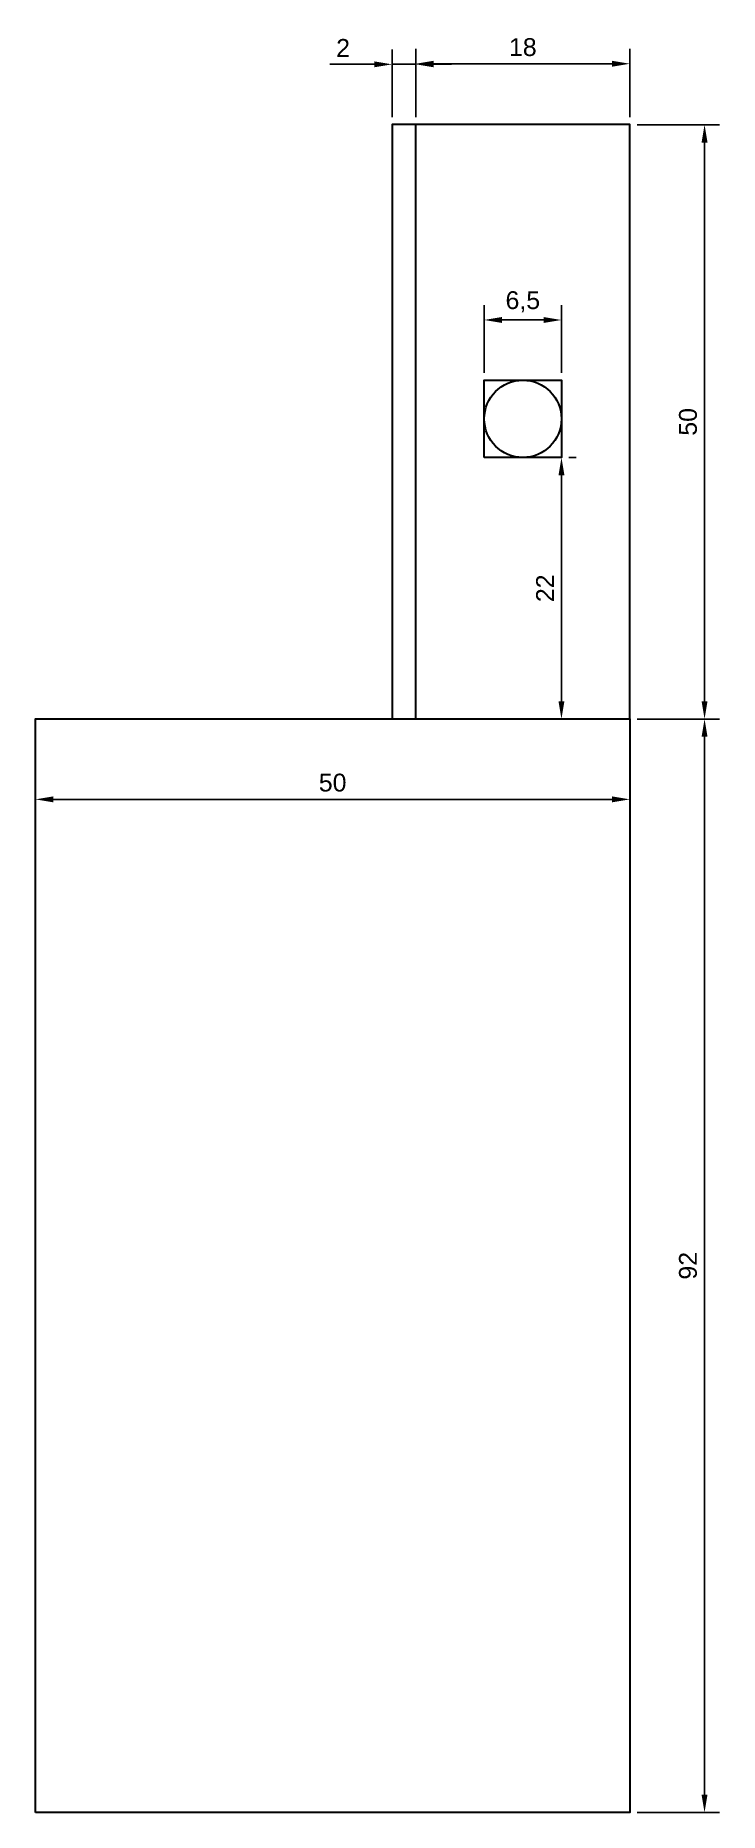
# Model space of a CAD drawing. Header units: millimetres. Extents: x 1556 to 1613, y 1058 to 1207.
import ezdxf

# ---------------------------------------------------------------- set-up
doc = ezdxf.new("R2010")
doc.units = ezdxf.units.MM
doc.layers.get('0').update_dxf_attribs({"lineweight": 30})
doc.styles.get("Standard").update_dxf_attribs({"font": 'arial.ttf'})
doc.dimstyles.new('ISO-25', dxfattribs={"dimtxt": 2.5, "dimasz": 2.5, "dimexe": 1.25, "dimexo": 0.625, "dimtad": 1, "dimtxsty": 'Standard', "dimcen": 2.5, "dimadec": 0, "dimazin": 0, "dimtfac": 1, "dimtmove": 0, "dimatfit": 3, "dimfxl": 1, "dimarcsym": 0})

# ---------------------------------------------------------------- blocks, each defined once
blk = doc.blocks.new('*D1')
at = {"color": 0, "lineweight": -2, "transparency": 16777216}
for p, q in [((1606.31, 1149.83), (1613.22, 1149.83)), ((1611.97, 1148.33), (1611.97, 1059.33)), ((1606.31, 1057.83), (1613.22, 1057.83))]:
    blk.add_line(p, q, dxfattribs=at)
at = {"color": 0, "transparency": 16777216}
for points in [[(1611.72, 1148.33), (1612.22, 1148.33), (1611.97, 1149.83)], [(1611.72, 1059.33), (1612.22, 1059.33), (1611.97, 1057.83)]]:
    blk.add_solid(points, dxfattribs=at)
at = {"layer": 'Defpoints', "color": 0, "transparency": 16777216}
for p in [(1605.68, 1149.83), (1605.68, 1057.83), (1611.97, 1057.83)]:
    blk.add_point(p, dxfattribs=at)
at = {"color": 0, "transparency": 16777216, "insert": (1610.58, 1103.83), "char_height": 1.5, "attachment_point": 5, "rotation": 90}
blk.add_mtext('92', dxfattribs=at)
blk = doc.blocks.new('*D2')
at = {"color": 0, "lineweight": -2, "transparency": 16777216}
for p, q in [((1555.68, 1149.21), (1555.68, 1141.82)), ((1605.68, 1149.21), (1605.68, 1141.82)), ((1557.18, 1143.07), (1604.18, 1143.07))]:
    blk.add_line(p, q, dxfattribs=at)
at = {"color": 0, "transparency": 16777216}
for points in [[(1557.18, 1143.32), (1557.18, 1142.82), (1555.68, 1143.07)], [(1604.18, 1143.32), (1604.18, 1142.82), (1605.68, 1143.07)]]:
    blk.add_solid(points, dxfattribs=at)
at = {"layer": 'Defpoints', "color": 0, "transparency": 16777216}
for p in [(1555.68, 1149.83), (1605.68, 1149.83), (1605.68, 1143.07)]:
    blk.add_point(p, dxfattribs=at)
at = {"color": 0, "transparency": 16777216, "insert": (1580.68, 1144.47), "char_height": 1.5, "attachment_point": 5}
blk.add_mtext('50', dxfattribs=at)
blk = doc.blocks.new('*D3')
at = {"color": 0, "lineweight": -2, "transparency": 16777216}
for p, q in [((1606.31, 1199.83), (1613.22, 1199.83)), ((1611.97, 1198.33), (1611.97, 1151.33)), ((1606.31, 1149.83), (1613.22, 1149.83))]:
    blk.add_line(p, q, dxfattribs=at)
at = {"color": 0, "transparency": 16777216}
for points in [[(1611.72, 1198.33), (1612.22, 1198.33), (1611.97, 1199.83)], [(1611.72, 1151.33), (1612.22, 1151.33), (1611.97, 1149.83)]]:
    blk.add_solid(points, dxfattribs=at)
at = {"layer": 'Defpoints', "color": 0, "transparency": 16777216}
for p in [(1605.68, 1199.83), (1605.68, 1149.83), (1611.97, 1149.83)]:
    blk.add_point(p, dxfattribs=at)
at = {"color": 0, "transparency": 16777216, "insert": (1610.58, 1174.83), "char_height": 1.5, "attachment_point": 5, "rotation": 90}
blk.add_mtext('50', dxfattribs=at)
blk = doc.blocks.new('*D4')
at = {"color": 0, "lineweight": -2, "transparency": 16777216}
for p, q in [((1587.68, 1200.46), (1587.68, 1206.21)), ((1605.68, 1200.46), (1605.68, 1206.21)), ((1589.18, 1204.96), (1604.18, 1204.96))]:
    blk.add_line(p, q, dxfattribs=at)
at = {"color": 0, "transparency": 16777216}
for points in [[(1589.18, 1205.21), (1589.18, 1204.71), (1587.68, 1204.96)], [(1604.18, 1205.21), (1604.18, 1204.71), (1605.68, 1204.96)]]:
    blk.add_solid(points, dxfattribs=at)
at = {"layer": 'Defpoints', "color": 0, "transparency": 16777216}
for p in [(1605.68, 1204.96), (1587.68, 1199.83), (1605.68, 1199.83)]:
    blk.add_point(p, dxfattribs=at)
at = {"color": 0, "transparency": 16777216, "insert": (1596.68, 1206.35), "char_height": 1.5, "attachment_point": 5}
blk.add_mtext('18', dxfattribs=at)
blk = doc.blocks.new('*D5')
at = {"color": 0, "lineweight": -2, "transparency": 16777216}
for p, q in [((1585.68, 1200.46), (1585.68, 1206.16)), ((1587.68, 1200.46), (1587.68, 1206.16)), ((1584.18, 1204.91), (1580.44, 1204.91)), ((1587.68, 1204.91), (1585.68, 1204.91)), ((1589.18, 1204.91), (1590.68, 1204.91))]:
    blk.add_line(p, q, dxfattribs=at)
at = {"color": 0, "transparency": 16777216}
for points in [[(1584.18, 1205.16), (1584.18, 1204.66), (1585.68, 1204.91)], [(1589.18, 1205.16), (1589.18, 1204.66), (1587.68, 1204.91)]]:
    blk.add_solid(points, dxfattribs=at)
at = {"layer": 'Defpoints', "color": 0, "transparency": 16777216}
for p in [(1585.68, 1204.91), (1585.68, 1199.83), (1587.68, 1199.83)]:
    blk.add_point(p, dxfattribs=at)
at = {"color": 0, "transparency": 16777216, "insert": (1581.56, 1206.29), "char_height": 1.5, "attachment_point": 5}
blk.add_mtext('2', dxfattribs=at)
blk = doc.blocks.new('*D6')
at = {"color": 0, "lineweight": -2, "transparency": 16777216}
for p, q in [((1600.56, 1171.83), (1601.18, 1171.83)), ((1599.93, 1170.33), (1599.93, 1151.33)), ((1600.56, 1149.83), (1601.18, 1149.83))]:
    blk.add_line(p, q, dxfattribs=at)
at = {"color": 0, "transparency": 16777216}
for points in [[(1599.68, 1170.33), (1600.18, 1170.33), (1599.93, 1171.83)], [(1599.68, 1151.33), (1600.18, 1151.33), (1599.93, 1149.83)]]:
    blk.add_solid(points, dxfattribs=at)
at = {"layer": 'Defpoints', "color": 0, "transparency": 16777216}
for p in [(1599.93, 1171.83), (1599.93, 1149.83), (1599.93, 1149.83)]:
    blk.add_point(p, dxfattribs=at)
at = {"color": 0, "transparency": 16777216, "insert": (1598.55, 1160.83), "char_height": 1.5, "attachment_point": 5, "rotation": 90}
blk.add_mtext('22', dxfattribs=at)
blk = doc.blocks.new('*D7')
at = {"color": 0, "lineweight": -2, "transparency": 16777216}
for p, q in [((1593.43, 1178.96), (1593.43, 1184.65)), ((1599.93, 1178.96), (1599.93, 1184.65)), ((1594.93, 1183.4), (1598.43, 1183.4))]:
    blk.add_line(p, q, dxfattribs=at)
at = {"color": 0, "transparency": 16777216}
for points in [[(1594.93, 1183.65), (1594.93, 1183.15), (1593.43, 1183.4)], [(1598.43, 1183.65), (1598.43, 1183.15), (1599.93, 1183.4)]]:
    blk.add_solid(points, dxfattribs=at)
at = {"layer": 'Defpoints', "color": 0, "transparency": 16777216}
for p in [(1599.93, 1183.4), (1593.43, 1178.33), (1599.93, 1178.33)]:
    blk.add_point(p, dxfattribs=at)
at = {"color": 0, "transparency": 16777216, "insert": (1596.68, 1184.93), "char_height": 1.5, "attachment_point": 5}
blk.add_mtext('6,5', dxfattribs=at)

msp = doc.modelspace()

# ---------------------------------------------------------------- linework, layer by layer
at = {"lineweight": 30}
for points in [[(1605.683, 1149.834), (1605.683, 1199.834), (1587.683, 1199.834), (1585.683, 1199.834), (1585.683, 1149.834), (1587.683, 1149.834), (1587.683, 1199.834)], [(1555.683, 1057.834), (1555.683, 1149.834), (1605.683, 1149.834), (1605.683, 1057.834), (1555.683, 1057.834)]]:
    msp.add_lwpolyline(points, dxfattribs=at)
msp.add_lwpolyline([(1593.433, 1171.834), (1593.433, 1178.334), (1599.933, 1178.334), (1599.933, 1171.834), (1593.433, 1171.834)])
msp.add_circle((1596.683, 1175.084), 3.25)

# ---------------------------------------------------------------- dimensions: what is measured, and where the dimension line sits
at = {"color": 40, "true_color": 0xf8d731}
for base, p1, p2, picture, middle in [((1585.683, 1204.908), (1587.683, 1199.834), (1585.683, 1199.834), '*D5', (1581.561, 1206.286)), ((1605.683, 1204.957), (1587.683, 1199.834), (1605.683, 1199.834), '*D4', (1596.683, 1206.348)), ((1599.933, 1183.404), (1593.433, 1178.334), (1599.933, 1178.334), '*D7', (1596.683, 1184.93)), ((1605.683, 1143.074), (1555.683, 1149.834), (1605.683, 1149.834), '*D2', (1580.683, 1144.465))]:
    dim = msp.add_linear_dim(base=base, p1=p1, p2=p2, dimstyle='ISO-25', override={"dimtxt": 1.5, "dimasz": 1.5}, dxfattribs=at)
    dim.commit()
    dim.dimension.update_dxf_attribs({"geometry": picture, "text_midpoint": middle})
for base, p1, p2, picture, middle in [((1611.974, 1149.834), (1605.683, 1199.834), (1605.683, 1149.834), '*D3', (1610.583, 1174.834)), ((1599.933, 1149.834), (1599.933, 1171.834), (1599.933, 1149.834), '*D6', (1598.555, 1160.834)), ((1611.974, 1057.834), (1605.683, 1149.834), (1605.683, 1057.834), '*D1', (1610.583, 1103.834))]:
    dim = msp.add_linear_dim(base=base, p1=p1, p2=p2, angle=90, dimstyle='ISO-25', override={"dimtxt": 1.5, "dimasz": 1.5}, dxfattribs=at)
    dim.commit()
    dim.dimension.update_dxf_attribs({"geometry": picture, "text_midpoint": middle})

doc.saveas('drawing.dxf')
